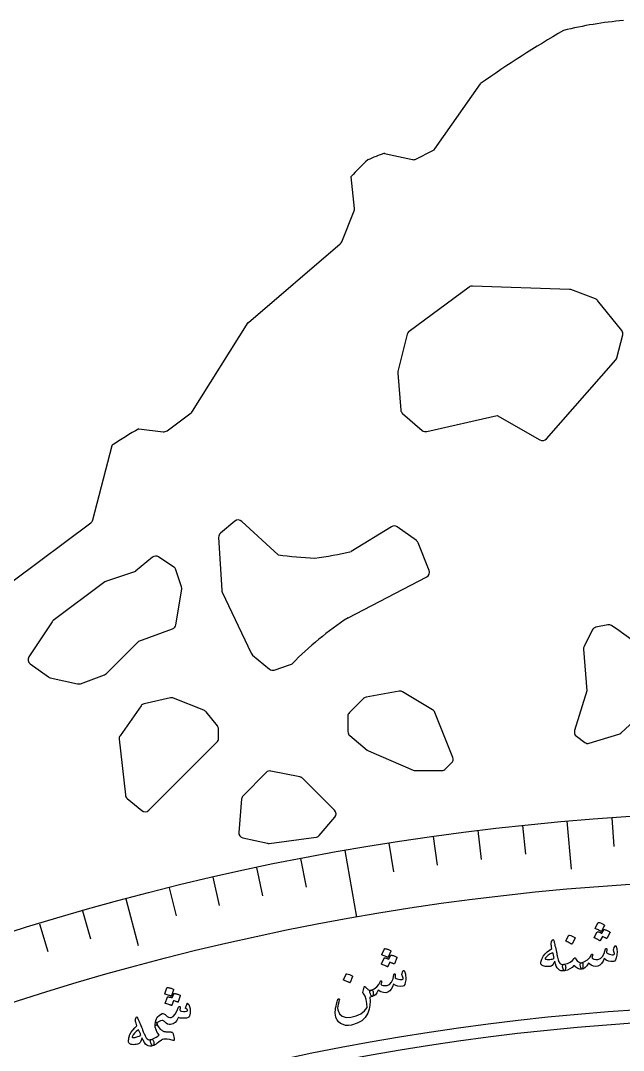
# Model space of a CAD drawing. Header units: millimetres. Extents: x -75 to 75, y -75 to 98.
# Drawn here: x -22.37 to -4.87, y 67.68 to 97.57 of the extents above; entities that cross this region are included whole.
import ezdxf

# ---------------------------------------------------------------- set-up
doc = ezdxf.new("R2010")
doc.units = ezdxf.units.MM
for name, color, linetype in [('CUT_INNER', 6, 'Continuous'), ('CUT_OUTER', 1, 'Continuous'), ('ENGRAVE', 7, 'Continuous'), ('ENGRAVE_FINE', 8, 'Continuous'), ('TEXT', 5, 'Continuous')]:
    doc.layers.add(name, color=color, linetype=linetype)

msp = doc.modelspace()

# ---------------------------------------------------------------- linework, layer by layer
at = {"layer": 'CUT_INNER'}
for points in [[(-9.3419, 89.8378), (-11.0866, 88.5522)], [(-6.4348, 89.7728), (-9.2479, 89.867)], [(-5.6786, 89.4977), (-6.3872, 89.7634)], [(-4.9155, 88.5783), (-5.6142, 89.451)], [(-11.1431, 88.4679), (-11.4135, 87.3886)], [(-5.0529, 87.7846), (-4.887, 88.4481)], [(-7.1004, 85.4328), (-5.0858, 87.7219)], [(-11.4174, 87.3397), (-11.3279, 86.2694)], [(-11.276, 86.1679), (-10.7058, 85.6796)], [(-10.575, 85.6472), (-8.5331, 86.1112), (-8.5298, 86.1118)], [(-8.5298, 86.1118), (-8.5267, 86.1103), (-7.2875, 85.4017)], [(-16.1433, 83.0422), (-16.5627, 82.6925)], [(-14.8867, 82.0667), (-14.8893, 82.0689), (-15.9458, 83.0376)], [(-11.6003, 82.8813), (-12.765, 82.1643), (-12.7681, 82.1627)], [(-10.877, 82.4775), (-11.4345, 82.8756)], [(-16.6163, 82.5685), (-16.5265, 81.0358)], [(-10.5062, 81.6144), (-10.8249, 82.4112)], [(-18.5368, 81.9948), (-19.0263, 81.5872), (-19.0291, 81.5851), (-19.0323, 81.5839), (-19.873, 81.3032)], [(-17.916, 81.7095), (-18.3576, 82.0043)], [(-17.6923, 81.1381), (-17.857, 81.6322)], [(-12.8605, 80.2383), (-10.5763, 81.4256)], [(-19.9154, 81.2809), (-21.4167, 80.1552)], [(-17.8588, 80.0334), (-17.6866, 81.066)], [(-16.5123, 80.9804), (-15.6719, 79.2066)], [(-21.4515, 80.1184), (-22.127, 79.1049)], [(-18.9321, 79.5621), (-18.9284, 79.5636), (-17.9556, 79.9171)], [(-5.7688, 79.8816), (-6.0068, 79.4067)], [(-5.3203, 80.0305), (-5.6643, 79.9614)], [(-19.873, 78.6215), (-18.9351, 79.5594), (-18.9321, 79.5621)], [(-6.0223, 79.328), (-5.929, 78.1205), (-5.9289, 78.117)], [(-15.6323, 79.1556), (-15.1437, 78.7487)], [(-22.0893, 78.8996), (-21.5581, 78.5202)], [(-15.0002, 78.7217), (-14.5284, 78.8792)], [(-21.5035, 78.4959), (-20.7097, 78.3194)], [(-20.6245, 78.3254), (-19.9264, 78.5871)], [(-11.3783, 78.1069), (-12.3364, 77.9326)], [(-10.4031, 77.5655), (-11.2743, 78.088)], [(-5.9289, 78.117), (-5.9298, 78.1136), (-6.2832, 76.966)], [(-4.9402, 76.8889), (-3.6652, 78.0725)], [(-18.0145, 77.9142), (-18.7794, 77.7441)], [(-17.043, 77.5542), (-17.9262, 77.9071)], [(-12.4156, 77.8911), (-12.8201, 77.4867)], [(-18.8697, 77.6838), (-19.478, 76.8149)], [(-16.6536, 77.0983), (-16.9815, 77.5086), (-16.9918, 77.5201), (-17.0032, 77.5306)], [(-9.8183, 76.1862), (-10.341, 77.4926)], [(-12.864, 77.3806), (-12.864, 76.9354)], [(-16.6208, 76.7346), (-16.6208, 77.0047)], [(-5.8561, 76.5976), (-4.9991, 76.8552)], [(-19.5042, 76.7123), (-19.3244, 75.0945)], [(-18.6427, 74.6499), (-16.6647, 76.6286)], [(-12.8101, 76.8203), (-12.3034, 76.3971)], [(-6.2299, 76.8019), (-5.9894, 76.6213)], [(-12.2663, 76.3743), (-10.9663, 75.8176)], [(-10.0271, 75.8493), (-9.8516, 76.0243)], [(-15.233, 75.7487), (-15.9077, 75.0734)], [(-14.257, 75.6217), (-15.0975, 75.7897)], [(-10.9072, 75.8055), (-10.133, 75.8055)], [(-13.251, 74.6512), (-14.1804, 75.5806)], [(-19.2713, 74.9958), (-18.8447, 74.6406)], [(-15.951, 74.9798), (-16.0317, 74.0092)], [(-13.6937, 73.9222), (-13.2432, 74.4475)], [(-15.9148, 73.8503), (-15.2023, 73.6918)], [(-15.1498, 73.6895), (-13.7878, 73.8712), (-13.7724, 73.874)]]:
    msp.add_lwpolyline(points, dxfattribs=at)
for centre, radius, start, end in [((-9.253, 89.7171), 0.15, 88.08243, 126.38595), ((-6.4399, 89.6229), 0.15, 69.45007, 88.08243), ((-5.7313, 89.3573), 0.15, 38.68157, 69.45007), ((-10.9976, 88.4315), 0.15, 126.38595, 165.93751), ((-5.0325, 88.4845), 0.15, 345.96376, 38.68157), ((-5.1984, 87.821), 0.15, 318.649, 345.96376), ((-11.2679, 87.3522), 0.15, 165.93751, 184.78209), ((-11.1784, 86.2819), 0.15, 184.78209, 229.41971), ((-10.6082, 85.7935), 0.15, 229.41971, 282.80339), ((-7.213, 85.5319), 0.15, 240.24139, 318.649), ((-16.0472, 82.927), 0.15, 47.48114, 129.82749), ((-11.5217, 82.7536), 0.15, 54.46835, 121.61516), ((-16.4666, 82.5773), 0.15, 129.82749, 183.35569), ((-10.9642, 82.3555), 0.15, 21.80141, 54.46835), ((-18.4409, 81.8795), 0.15, 56.2756, 129.78364), ((-13.2816, 93.7949), 11.8376, 262.20713, 267.35917), ((-15.3637, 93.4176), 11.5504, 277.64539, 282.98659), ((-17.9993, 81.5848), 0.15, 18.43495, 56.2756), ((-10.6455, 81.5587), 0.15, 297.46432, 21.80141), ((-19.8254, 81.1609), 0.15, 108.46468, 126.86544), ((-17.8346, 81.0907), 0.15, 350.53165, 18.43495), ((-16.3767, 81.0446), 0.15, 183.35569, 205.35021), ((-21.3267, 80.0352), 0.15, 126.86544, 146.31851), ((-7.3304, 71.8646), 10.035, 123.44149, 135.44043), ((-18.0068, 80.0581), 0.15, 289.96681, 350.53165), ((-5.6347, 79.8144), 0.15, 101.36141, 153.37545), ((-5.2908, 79.8835), 0.15, 58.48385, 101.36141), ((-11.7646, 70.1226), 11.8625, 49.74688, 56.47183), ((-5.8727, 79.3395), 0.15, 153.37545, 184.41707), ((-22.0021, 79.0217), 0.15, 146.31851, 234.46835), ((-15.5364, 79.2709), 0.15, 205.35021, 230.21636), ((-15.0477, 78.864), 0.15, 230.21636, 288.45727), ((-14.5759, 79.0215), 0.15, 288.45727, 309.46326), ((-21.4709, 78.6423), 0.15, 234.46835, 257.46594), ((-20.6772, 78.4658), 0.15, 257.46594, 290.54993), ((-19.9791, 78.7275), 0.15, 290.54993, 315), ((-11.3515, 77.9593), 0.15, 76.73182, 100.30841), ((-11.3515, 77.9593), 0.15, 59.04937, 76.73182), ((-18.7468, 77.5977), 0.15, 102.53406, 145.00199), ((-17.9819, 77.7678), 0.15, 68.22168, 102.53406), ((-12.3096, 77.7851), 0.15, 100.30841, 135), ((-17.0987, 77.4149), 0.15, 50.47151, 68.22168), ((-12.714, 77.3806), 0.15, 135, 180), ((-10.4802, 77.4369), 0.15, 21.80654, 59.04937), ((-16.7708, 77.0047), 0.15, 0, 38.63807), ((-12.714, 76.9354), 0.15, 180, 230.13593), ((-6.1399, 76.9219), 0.15, 162.8828, 233.09445), ((-5.0423, 76.9989), 0.15, 286.73199, 312.86912), ((-19.3552, 76.7288), 0.15, 145.00199, 186.34291), ((-16.7708, 76.7346), 0.15, 315.01014, 360), ((-5.8993, 76.7412), 0.15, 233.09445, 286.73199), ((-12.2072, 76.5122), 0.15, 230.13593, 246.81679), ((-9.9576, 76.1305), 0.15, 314.92569, 21.80654), ((-15.1269, 75.6427), 0.15, 78.69007, 135.02788), ((-10.9072, 75.9555), 0.15, 246.8168, 270), ((-10.133, 75.9555), 0.15, 270, 314.92569), ((-14.2865, 75.4746), 0.15, 45, 78.69007), ((-19.1753, 75.1111), 0.15, 186.34291, 230.21636), ((-15.8016, 74.9673), 0.15, 135.02788, 175.25174), ((-18.7488, 74.7559), 0.15, 230.21636, 315.01014), ((-13.3571, 74.5452), 0.15, 319.38296, 45), ((-15.8822, 73.9967), 0.15, 175.25174, 257.45544), ((-13.8076, 74.0199), 0.15, 283.56607, 319.38296), ((-15.1697, 73.8382), 0.15, 257.45544, 277.59659), ((0.0001, -0.0002), 68.6249, 92.275813, 359.648624)]:
    msp.add_arc(centre, radius, start, end, dxfattribs=at)
at = {"layer": 'CUT_OUTER'}
for points in [[(-10.3379, 93.8487), (-9.0134, 95.7412), (-9.0111, 95.7441)], [(-11.8042, 93.7213), (-11.8006, 93.7207), (-10.99, 93.5403)], [(-10.8904, 93.5525), (-10.3938, 93.8005)], [(-12.6749, 92.1208), (-12.7676, 93.0436), (-12.7678, 93.0472)], [(-13.0431, 91.1547), (-12.6849, 92.0501)], [(-17.3762, 86.2315), (-15.7558, 88.8058), (-15.7536, 88.8089), (-15.7509, 88.8114), (-13.0847, 91.0965)], [(-18.1136, 85.6668), (-17.4132, 86.1914)], [(-18.9322, 85.7263), (-18.9286, 85.726), (-18.222, 85.638)], [(-20.2675, 83.0802), (-19.7041, 85.2416), (-19.7031, 85.2449)], [(-22.578, 81.3067), (-20.3227, 82.9981)]]:
    msp.add_lwpolyline(points, dxfattribs=at)
for centre, radius, start, end in [((-3.9897, 86.9406), 10.6697, 94.71058, 104.17726), ((7.932, 71.9218), 29.2331, 119.81547, 125.42151), ((-10.1576, 88.9022), 5.0926, 108.8645, 114.70897), ((-10.4608, 93.9347), 0.15, 296.53532, 325.01247), ((-7.6662, 88.4268), 6.8829, 132.16405, 137.83376), ((-10.9574, 93.6867), 0.15, 257.45544, 296.53532), ((-12.8242, 92.1058), 0.15, 338.19859, 5.7371), ((-13.1823, 91.2104), 0.15, 310.59867, 338.19859), ((-17.5032, 86.3114), 0.15, 306.83421, 327.81084), ((-14.2582, 77.384), 9.5625, 119.26081, 124.7086), ((-18.2035, 85.7868), 0.15, 262.89558, 306.83421), ((-20.4127, 83.1181), 0.15, 306.86692, 345.39018)]:
    msp.add_arc(centre, radius, start, end, dxfattribs=at)
at = {"layer": 'ENGRAVE'}
for points in [[(-6.5033, 74.3336), (-6.3811, 72.9364)], [(-12.9572, 73.4839), (-12.6162, 71.5502)], [(-19.3124, 72.075), (-18.9494, 70.7203)]]:
    msp.add_lwpolyline(points, dxfattribs=at)
for radius in [74.6175, 72.654, 69.0075]:
    msp.add_circle((0, 0), radius, dxfattribs=at)
at = {"layer": 'ENGRAVE_FINE'}
for points in [[(-7.7997, 74.2087), (-7.7117, 73.3718)], [(-5.2051, 74.4357), (-5.1464, 73.5963)], [(-10.3847, 73.8913), (-10.2676, 73.058)], [(-9.0936, 74.0613), (-8.991, 73.2261)], [(-11.6727, 73.6988), (-11.5411, 72.8677)], [(-14.2377, 73.2466), (-14.0771, 72.4205)], [(-15.5139, 72.9869), (-15.3389, 72.1638)], [(-16.7853, 72.7051), (-16.596, 71.8851)], [(-18.0516, 72.401), (-17.848, 71.5845)], [(-20.5674, 71.7269), (-20.3354, 70.918)], [(-21.816, 71.3571), (-21.57, 70.5523)]]:
    msp.add_lwpolyline(points, dxfattribs=at)
at = {"layer": 'TEXT'}
for points in [[(-5.4315, 71.1842), (-5.429, 71.187), (-5.4254, 71.1888), (-5.4207, 71.1897), (-5.4149, 71.1896), (-5.3935, 71.1835), (-5.3727, 71.1765), (-5.3526, 71.1687), (-5.333, 71.1601), (-5.3139, 71.1505), (-5.2951, 71.1398), (-5.2767, 71.128), (-5.2586, 71.1151), (-5.2549, 71.1111), (-5.2531, 71.1066), (-5.2532, 71.1017), (-5.2551, 71.0965), (-5.3443, 70.9299), (-5.3469, 70.9276), (-5.351, 70.9273), (-5.3566, 70.929), (-5.3636, 70.9327), (-5.3682, 70.9352), (-5.3755, 70.9392), (-5.3853, 70.9445), (-5.3978, 70.9511), (-5.4129, 70.9591), (-5.4306, 70.9681), (-5.4509, 70.9782), (-5.4738, 70.9895), (-5.5384, 70.8667), (-5.5418, 70.8635), (-5.5466, 70.8629), (-5.5525, 70.8648), (-5.5597, 70.8692), (-5.566, 70.8729), (-5.5758, 70.8785), (-5.5892, 70.8858), (-5.6062, 70.895), (-5.6271, 70.906), (-5.652, 70.9187), (-5.6811, 70.9332), (-5.7143, 70.9495), (-5.7179, 70.9524), (-5.7196, 70.9554), (-5.7194, 70.9585), (-5.7175, 70.9619), (-5.6262, 71.1207), (-5.6238, 71.1235), (-5.6202, 71.1253), (-5.6155, 71.1262), (-5.6096, 71.1262), (-5.5945, 71.1219), (-5.5795, 71.1172), (-5.5645, 71.1122), (-5.5497, 71.1067), (-5.5351, 71.1006), (-5.5209, 71.0939), (-5.507, 71.0865), (-5.4934, 71.0784)], [(-5.5942, 71.3904), (-5.5918, 71.3932), (-5.5882, 71.3951), (-5.5835, 71.396), (-5.5776, 71.3959), (-5.5562, 71.3898), (-5.5353, 71.3829), (-5.5151, 71.3751), (-5.4954, 71.3665), (-5.4763, 71.3569), (-5.4574, 71.3463), (-5.4389, 71.3346), (-5.4207, 71.3217), (-5.4161, 71.317), (-5.4136, 71.3123), (-5.4132, 71.3077), (-5.415, 71.3032), (-5.5043, 71.1365), (-5.5077, 71.1333), (-5.5125, 71.1327), (-5.5185, 71.1346), (-5.5257, 71.1391), (-5.532, 71.1428), (-5.5418, 71.1483), (-5.5553, 71.1557), (-5.5723, 71.1649), (-5.5932, 71.1759), (-5.6183, 71.1886), (-5.6475, 71.2031), (-5.6808, 71.2194), (-5.6853, 71.2222), (-5.6876, 71.2252), (-5.6879, 71.2283), (-5.686, 71.2316)], [(-6.9218, 70.884), (-6.9107, 70.8983), (-6.9011, 70.9008), (-6.893, 70.8916), (-6.8865, 70.8706), (-6.8838, 70.8578), (-6.8798, 70.8402), (-6.8746, 70.8176), (-6.8681, 70.7902), (-6.8604, 70.7576), (-6.8517, 70.7196), (-6.8419, 70.6762), (-6.8311, 70.6273), (-6.8204, 70.5793), (-6.8109, 70.5363), (-6.8026, 70.4983), (-6.7954, 70.4653), (-6.7893, 70.4375), (-6.7845, 70.415), (-6.7808, 70.3978), (-6.7782, 70.3859), (-6.7602, 70.3108), (-6.7392, 70.2532), (-6.7151, 70.2129), (-6.6879, 70.1901), (-6.6696, 70.182), (-6.6479, 70.1776), (-6.6228, 70.1769), (-6.5945, 70.18), (-6.5775, 70.1788), (-6.5638, 70.1718), (-6.5536, 70.1589), (-6.5467, 70.1402), (-6.5427, 70.1173), (-6.5413, 70.0938), (-6.5425, 70.0699), (-6.5462, 70.0455), (-6.552, 70.0244), (-6.559, 70.0085), (-6.5673, 69.9977), (-6.5769, 69.992), (-6.6313, 69.9874), (-6.6791, 69.9929), (-6.7203, 70.0084), (-6.7548, 70.0341), (-6.7857, 70.0736), (-6.8132, 70.127), (-6.8373, 70.194), (-6.8581, 70.2749), (-6.8826, 70.222), (-6.9087, 70.1798), (-6.9363, 70.1482), (-6.9655, 70.1273), (-6.99, 70.1184), (-7.0192, 70.113), (-7.0533, 70.111), (-7.0922, 70.1125), (-7.1336, 70.1175), (-7.1686, 70.1247), (-7.1973, 70.1342), (-7.2197, 70.1458), (-7.2384, 70.1612), (-7.2514, 70.1779), (-7.2588, 70.196), (-7.2605, 70.2154), (-7.2582, 70.2402), (-7.2528, 70.2679), (-7.2442, 70.2986), (-7.2325, 70.3322), (-7.2191, 70.3661), (-7.2072, 70.3933), (-7.1966, 70.4138), (-7.1874, 70.4275), (-7.1347, 70.485), (-7.0763, 70.5399), (-7.0122, 70.5922), (-6.9425, 70.6417), (-6.9492, 70.6815), (-6.9546, 70.7159), (-6.9586, 70.7449), (-6.9613, 70.7685), (-6.9621, 70.7884), (-6.9603, 70.8065), (-6.9559, 70.8227), (-6.949, 70.8371)], [(-6.4483, 71.0214), (-6.4459, 71.0242), (-6.4423, 71.0261), (-6.4376, 71.0271), (-6.4318, 71.0271), (-6.3894, 71.0143), (-6.349, 70.9977), (-6.3106, 70.9771), (-6.2744, 70.9527), (-6.2707, 70.9488), (-6.2689, 70.9448), (-6.2689, 70.9405), (-6.2708, 70.9362), (-6.3555, 70.7686), (-6.3588, 70.7645), (-6.3634, 70.7631), (-6.3694, 70.7646), (-6.3767, 70.7688), (-6.3829, 70.7724), (-6.3928, 70.7778), (-6.4063, 70.7851), (-6.4234, 70.794), (-6.4444, 70.8048), (-6.4695, 70.8172), (-6.4987, 70.8314), (-6.5321, 70.8473), (-6.5366, 70.85), (-6.539, 70.853), (-6.5393, 70.8561), (-6.5375, 70.8594)], [(-11.8034, 70.6298), (-11.8012, 70.6328), (-11.7978, 70.6349), (-11.7932, 70.6363), (-11.7873, 70.6367), (-11.7654, 70.6325), (-11.7441, 70.6274), (-11.7232, 70.6215), (-11.7029, 70.6146), (-11.683, 70.6067), (-11.6633, 70.5978), (-11.6438, 70.5877), (-11.6245, 70.5765), (-11.6195, 70.5722), (-11.6166, 70.5677), (-11.6159, 70.5632), (-11.6173, 70.5586), (-11.6916, 70.3847), (-11.6948, 70.3812), (-11.6995, 70.3802), (-11.7056, 70.3816), (-11.7132, 70.3854), (-11.7198, 70.3885), (-11.7301, 70.3932), (-11.7441, 70.3994), (-11.7619, 70.407), (-11.7837, 70.4161), (-11.8098, 70.4267), (-11.8401, 70.4386), (-11.8747, 70.4519), (-11.8794, 70.4543), (-11.882, 70.457), (-11.8826, 70.4601), (-11.881, 70.4636)], [(-5.1044, 70.7142), (-5.1001, 70.7176), (-5.0946, 70.717), (-5.0881, 70.7122), (-5.0805, 70.7033), (-5.0718, 70.6879), (-5.0646, 70.6655), (-5.0587, 70.6362), (-5.0541, 70.6), (-5.0505, 70.5587), (-5.0498, 70.5183), (-5.0521, 70.4787), (-5.0573, 70.44), (-5.0752, 70.364), (-5.0972, 70.3088), (-5.1233, 70.2743), (-5.1534, 70.2605), (-5.2271, 70.2594), (-5.2964, 70.2736), (-5.3615, 70.3029), (-5.4222, 70.3476), (-5.4554, 70.2673), (-5.497, 70.2035), (-5.5473, 70.156), (-5.606, 70.1249), (-5.6694, 70.114), (-5.7354, 70.1249), (-5.8039, 70.1577), (-5.8752, 70.2123), (-5.9231, 70.1392), (-5.9714, 70.0858), (-6.0204, 70.052), (-6.0699, 70.0378), (-6.0806, 70.0427), (-6.0917, 70.0591), (-6.1033, 70.087), (-6.1154, 70.1265), (-6.1219, 70.1659), (-6.1193, 70.1956), (-6.1074, 70.2156), (-6.0862, 70.2259), (-5.992, 70.256), (-5.9114, 70.3056), (-5.8444, 70.3747), (-5.791, 70.4634), (-5.7881, 70.4683), (-5.7848, 70.4718), (-5.7812, 70.4741), (-5.7772, 70.4751), (-5.7722, 70.475), (-5.7676, 70.4738), (-5.7635, 70.4715), (-5.7598, 70.4681), (-5.7569, 70.457), (-5.7599, 70.4376), (-5.7688, 70.4097), (-5.7836, 70.3735), (-5.7583, 70.3486), (-5.7208, 70.3318), (-5.6711, 70.3231), (-5.6092, 70.3224), (-5.5339, 70.3446), (-5.4711, 70.4022), (-5.4206, 70.4954), (-5.3824, 70.6241), (-5.3805, 70.6307), (-5.378, 70.6355), (-5.3748, 70.6385), (-5.3709, 70.6397), (-5.365, 70.6397), (-5.3598, 70.6385), (-5.3553, 70.6362), (-5.3515, 70.6328), (-5.3484, 70.6278), (-5.3465, 70.6227), (-5.3455, 70.6175), (-5.3457, 70.6122), (-5.36, 70.5228), (-5.3339, 70.5029), (-5.303, 70.4861), (-5.2674, 70.4722), (-5.227, 70.4612), (-5.1881, 70.455), (-5.1588, 70.4552), (-5.1392, 70.4618), (-5.1292, 70.4747), (-5.127, 70.4936), (-5.1309, 70.5198), (-5.1409, 70.5535), (-5.1569, 70.5947), (-5.1555, 70.6068), (-5.1463, 70.6307), (-5.1293, 70.6665), (-5.1044, 70.7142)], [(-11.6233, 70.4385), (-11.6211, 70.4416), (-11.6177, 70.4437), (-11.6131, 70.445), (-11.6072, 70.4454), (-11.5854, 70.4412), (-11.5641, 70.4361), (-11.5433, 70.43), (-11.5231, 70.4231), (-11.5032, 70.4152), (-11.4836, 70.4062), (-11.4642, 70.3961), (-11.445, 70.3848), (-11.441, 70.3811), (-11.4389, 70.3768), (-11.4385, 70.372), (-11.4399, 70.3666), (-11.5143, 70.1929), (-11.5167, 70.1904), (-11.5207, 70.1897), (-11.5264, 70.1909), (-11.5337, 70.1939), (-11.5385, 70.1961), (-11.5461, 70.1993), (-11.5564, 70.2038), (-11.5694, 70.2093), (-11.5851, 70.2159), (-11.6035, 70.2233), (-11.6247, 70.2317), (-11.6485, 70.2409), (-11.7021, 70.1129), (-11.7052, 70.1094), (-11.7099, 70.1084), (-11.716, 70.1098), (-11.7236, 70.1136), (-11.7301, 70.1167), (-11.7404, 70.1214), (-11.7544, 70.1275), (-11.7721, 70.1352), (-11.7938, 70.1443), (-11.8198, 70.1548), (-11.8501, 70.1667), (-11.8846, 70.1801), (-11.8884, 70.1826), (-11.8903, 70.1855), (-11.8905, 70.1886), (-11.8888, 70.1921), (-11.8117, 70.3583), (-11.8095, 70.3613), (-11.8061, 70.3635), (-11.8015, 70.3648), (-11.7957, 70.3652), (-11.7802, 70.3623), (-11.7649, 70.3589), (-11.7496, 70.3552), (-11.7343, 70.351), (-11.7192, 70.3463), (-11.7045, 70.3408), (-11.69, 70.3347), (-11.6757, 70.3278)], [(-6.9154, 70.5158), (-6.9886, 70.4824), (-7.0498, 70.444), (-7.0987, 70.4008), (-7.1355, 70.3526), (-7.1376, 70.3464), (-7.1369, 70.3409), (-7.1334, 70.3362), (-7.1271, 70.3324), (-7.1044, 70.3253), (-7.0801, 70.3206), (-7.0542, 70.3182), (-7.0266, 70.3183), (-6.9975, 70.3207), (-6.9668, 70.3255), (-6.9344, 70.3328), (-6.9005, 70.3424), (-6.8953, 70.3446), (-6.89, 70.3481), (-6.8845, 70.353), (-6.8789, 70.3592), (-6.8818, 70.3762), (-6.8852, 70.3939), (-6.8891, 70.4124), (-6.8934, 70.4316), (-6.8982, 70.4515), (-6.9034, 70.4722), (-6.9092, 70.4937), (-6.9154, 70.5158)], [(-6.0862, 70.2259), (-6.0692, 70.222), (-6.0566, 70.2174), (-6.0484, 70.2122), (-6.0447, 70.2063), (-6.0423, 70.1971), (-6.0408, 70.1856), (-6.0401, 70.172), (-6.0403, 70.1562), (-6.0439, 70.1052), (-6.0501, 70.0685), (-6.0587, 70.046), (-6.0699, 70.0378), (-6.1267, 70.0409), (-6.185, 70.0599), (-6.2446, 70.0947), (-6.3058, 70.1454), (-6.3548, 70.0896), (-6.4163, 70.0454), (-6.4903, 70.0129), (-6.5769, 69.992), (-6.5865, 69.9931), (-6.5947, 69.9982), (-6.6015, 70.0075), (-6.6068, 70.0208), (-6.6317, 70.1069), (-6.6345, 70.1166), (-6.6347, 70.1272), (-6.6324, 70.1389), (-6.6275, 70.1516), (-6.6215, 70.1616), (-6.614, 70.1697), (-6.605, 70.1758), (-6.5945, 70.18), (-6.4908, 70.2055), (-6.4069, 70.2416), (-6.3428, 70.2885), (-6.2986, 70.3462), (-6.2935, 70.354), (-6.2872, 70.3598), (-6.2796, 70.3636), (-6.2709, 70.3655), (-6.2625, 70.365), (-6.2564, 70.362), (-6.2523, 70.3565), (-6.2504, 70.3483), (-6.2494, 70.3405), (-6.2481, 70.3338), (-6.2462, 70.3282), (-6.244, 70.3236), (-6.2052, 70.2846), (-6.166, 70.2553), (-6.1263, 70.2357), (-6.0862, 70.2259)], [(-11.2565, 69.9989), (-11.2524, 70.0027), (-11.2469, 70.0025), (-11.24, 69.9983), (-11.2316, 69.9901), (-11.2217, 69.9755), (-11.2125, 69.9539), (-11.2041, 69.9252), (-11.1963, 69.8895), (-11.1891, 69.8487), (-11.185, 69.8085), (-11.1838, 69.7689), (-11.1856, 69.7298), (-11.1968, 69.6526), (-11.2139, 69.5957), (-11.2368, 69.559), (-11.2657, 69.5427), (-11.339, 69.5352), (-11.4093, 69.5432), (-11.4766, 69.5668), (-11.5411, 69.606), (-11.5671, 69.5231), (-11.603, 69.4558), (-11.6489, 69.4042), (-11.7047, 69.368), (-11.7669, 69.3517), (-11.8336, 69.3568), (-11.9047, 69.3835), (-11.9805, 69.4316), (-12.0218, 69.3546), (-12.0653, 69.2972), (-12.1111, 69.2592), (-12.1592, 69.2408), (-12.1703, 69.2447), (-12.1828, 69.2601), (-12.1968, 69.2869), (-12.2122, 69.3252), (-12.2222, 69.3639), (-12.2222, 69.3937), (-12.2121, 69.4147), (-12.1919, 69.4268), (-12.1006, 69.465), (-12.0247, 69.5214), (-11.964, 69.5961), (-11.9185, 69.6892), (-11.916, 69.6942), (-11.9131, 69.6981), (-11.9097, 69.7006), (-11.9058, 69.702), (-11.9008, 69.7023), (-11.8961, 69.7015), (-11.8918, 69.6996), (-11.8878, 69.6965), (-11.884, 69.6857), (-11.8853, 69.6661), (-11.8917, 69.6376), (-11.9033, 69.6003), (-11.8759, 69.5777), (-11.8371, 69.5642), (-11.7869, 69.5598), (-11.7252, 69.5645), (-11.6521, 69.5932), (-11.5945, 69.6561), (-11.5523, 69.7533), (-11.5255, 69.8849), (-11.5242, 69.8916), (-11.5221, 69.8966), (-11.5192, 69.8999), (-11.5155, 69.9015), (-11.5095, 69.9019), (-11.5042, 69.9012), (-11.4995, 69.8993), (-11.4954, 69.8962), (-11.492, 69.8915), (-11.4896, 69.8866), (-11.4882, 69.8815), (-11.4879, 69.8762), (-11.4943, 69.7859), (-11.4666, 69.7684), (-11.4344, 69.7543), (-11.3977, 69.7436), (-11.3565, 69.7362), (-11.3172, 69.7334), (-11.288, 69.7362), (-11.269, 69.7444), (-11.2602, 69.7582), (-11.2597, 69.7771), (-11.2659, 69.8029), (-11.2787, 69.8357), (-11.2983, 69.8753), (-11.298, 69.8874), (-11.2909, 69.912), (-11.2771, 69.9492), (-11.2565, 69.9989)], [(-12.9145, 69.8955), (-12.9124, 69.8985), (-12.909, 69.9007), (-12.9044, 69.9021), (-12.8986, 69.9027), (-12.8553, 69.8938), (-12.8137, 69.881), (-12.7738, 69.864), (-12.7355, 69.843), (-12.7315, 69.8395), (-12.7294, 69.8356), (-12.729, 69.8314), (-12.7305, 69.8269), (-12.799, 69.6523), (-12.8019, 69.6479), (-12.8064, 69.6461), (-12.8125, 69.647), (-12.8201, 69.6505), (-12.8266, 69.6536), (-12.8369, 69.6581), (-12.851, 69.664), (-12.8688, 69.6714), (-12.8906, 69.6802), (-12.9167, 69.6903), (-12.947, 69.7017), (-12.9816, 69.7145), (-12.9863, 69.7168), (-12.989, 69.7195), (-12.9895, 69.7226), (-12.988, 69.7261)], [(-18.1173, 69.4963), (-18.1154, 69.4995), (-18.1122, 69.5019), (-18.1077, 69.5037), (-18.1019, 69.5046), (-18.0797, 69.5024), (-18.0579, 69.4993), (-18.0365, 69.4952), (-18.0156, 69.4902), (-17.995, 69.4842), (-17.9745, 69.477), (-17.9542, 69.4687), (-17.9339, 69.4593), (-17.9285, 69.4554), (-17.9253, 69.4513), (-17.9241, 69.4468), (-17.9251, 69.4421), (-17.9839, 69.2622), (-17.9868, 69.2585), (-17.9913, 69.257), (-17.9976, 69.2579), (-18.0055, 69.2609), (-18.0124, 69.2635), (-18.0231, 69.2672), (-18.0376, 69.2721), (-18.0561, 69.2781), (-18.0787, 69.2852), (-18.1056, 69.2934), (-18.137, 69.3025), (-18.1728, 69.3127), (-18.1777, 69.3146), (-18.1805, 69.3171), (-18.1813, 69.3202), (-18.1801, 69.3238)], [(-12.3945, 69.5145), (-12.3898, 69.527), (-12.383, 69.5336), (-12.3741, 69.5341), (-12.363, 69.5286), (-12.3564, 69.5236), (-12.3487, 69.5173), (-12.34, 69.5095), (-12.3303, 69.5003), (-12.3196, 69.4898), (-12.3083, 69.4781), (-12.2962, 69.4652), (-12.2833, 69.4511), (-12.2657, 69.4365), (-12.2446, 69.4276), (-12.22, 69.4243), (-12.1919, 69.4268), (-12.1721, 69.4274), (-12.156, 69.4219), (-12.1436, 69.4101), (-12.1349, 69.392), (-12.1299, 69.3718), (-12.1279, 69.3491), (-12.1289, 69.324), (-12.133, 69.2965), (-12.1383, 69.2732), (-12.1445, 69.2562), (-12.1514, 69.2454), (-12.1592, 69.2408), (-12.2229, 69.2296), (-12.2157, 69.1087), (-12.2244, 68.9897), (-12.2488, 68.8727), (-12.289, 68.7577), (-12.3601, 68.6379), (-12.4624, 68.541), (-12.5959, 68.467), (-12.7608, 68.4157), (-12.8484, 68.4035), (-12.9299, 68.4074), (-13.0053, 68.4273), (-13.0747, 68.4632), (-13.1332, 68.5116), (-13.1782, 68.5688), (-13.2096, 68.6347), (-13.2274, 68.7094), (-13.231, 68.7511), (-13.2308, 68.7971), (-13.2268, 68.8475), (-13.2189, 68.9022), (-13.2075, 68.9612), (-13.1927, 69.0244), (-13.1746, 69.0919), (-13.1531, 69.1635), (-13.1508, 69.1696), (-13.1477, 69.1742), (-13.1438, 69.1773), (-13.1391, 69.179), (-13.1323, 69.1798), (-13.1264, 69.1793), (-13.1212, 69.1776), (-13.117, 69.1747), (-13.113, 69.1697), (-13.1111, 69.1635), (-13.1115, 69.1561), (-13.1139, 69.1475), (-13.1404, 69.0489), (-13.1563, 68.9681), (-13.1617, 68.905), (-13.1567, 68.8596), (-13.108, 68.7444), (-13.0287, 68.67), (-12.9186, 68.6362), (-12.7779, 68.6429), (-12.6211, 68.6833), (-12.4892, 68.7435), (-12.3821, 68.8237), (-12.2998, 68.9241), (-12.3105, 69.0456), (-12.3329, 69.1542), (-12.367, 69.2497), (-12.413, 69.3322), (-12.4206, 69.3443), (-12.4259, 69.3538), (-12.4288, 69.3609), (-12.4295, 69.3654)], [(-17.9204, 69.322), (-17.9185, 69.3252), (-17.9153, 69.3277), (-17.9108, 69.3294), (-17.905, 69.3303), (-17.8828, 69.3281), (-17.8611, 69.3249), (-17.8398, 69.3207), (-17.819, 69.3157), (-17.7984, 69.3096), (-17.778, 69.3024), (-17.7577, 69.294), (-17.7376, 69.2846), (-17.7333, 69.2812), (-17.7307, 69.2771), (-17.7299, 69.2723), (-17.7308, 69.2668), (-17.7897, 69.0871), (-17.7919, 69.0844), (-17.7959, 69.0834), (-17.8016, 69.084), (-17.8092, 69.0864), (-17.8142, 69.0881), (-17.8221, 69.0907), (-17.8327, 69.0942), (-17.8462, 69.0985), (-17.8625, 69.1037), (-17.8816, 69.1094), (-17.9034, 69.1158), (-17.928, 69.1229), (-17.9702, 68.9905), (-17.9731, 68.9868), (-17.9776, 68.9854), (-17.9838, 68.9862), (-17.9917, 68.9893), (-17.9985, 68.9918), (-18.0092, 68.9955), (-18.0238, 69.0004), (-18.0421, 69.0064), (-18.0647, 69.0136), (-18.0915, 69.0217), (-18.1228, 69.0308), (-18.1585, 69.041), (-18.1625, 69.0432), (-18.1647, 69.0459), (-18.1651, 69.049), (-18.1637, 69.0526), (-18.1015, 69.2251), (-18.0996, 69.2283), (-18.0964, 69.2307), (-18.0919, 69.2325), (-18.0861, 69.2334), (-18.0704, 69.2319), (-18.0548, 69.23), (-18.0391, 69.2276), (-18.0235, 69.2248), (-18.0081, 69.2215), (-17.9928, 69.2174), (-17.9778, 69.2125), (-17.963, 69.207)], [(-18.4117, 68.4332), (-18.4197, 68.4188), (-18.4263, 68.4086), (-18.4316, 68.4025), (-18.4356, 68.4007), (-18.4481, 68.4041), (-18.4565, 68.4113), (-18.4607, 68.4224), (-18.4608, 68.4373), (-18.4385, 68.5514), (-18.3973, 68.6412), (-18.3371, 68.7067), (-18.2581, 68.7478), (-18.2317, 68.7501), (-18.2029, 68.7413), (-18.1717, 68.7215), (-18.1382, 68.6906), (-18.1064, 68.6617), (-18.0724, 68.6434), (-18.0363, 68.6357), (-17.9982, 68.6385), (-17.9343, 68.6678), (-17.8766, 68.7272), (-17.8249, 68.8166), (-17.7792, 68.936), (-17.7728, 68.9489), (-17.7653, 68.9564), (-17.7567, 68.9585), (-17.747, 68.9551), (-17.7375, 68.9466), (-17.7319, 68.9347), (-17.7304, 68.9192), (-17.7329, 68.9003), (-17.7367, 68.8818), (-17.7393, 68.8678), (-17.7404, 68.8582), (-17.7403, 68.8529), (-17.7344, 68.8384), (-17.7251, 68.8276), (-17.7123, 68.8203), (-17.6961, 68.8166), (-17.6393, 68.8116), (-17.5907, 68.8128), (-17.5502, 68.8203), (-17.5178, 68.8341), (-17.5148, 68.8419), (-17.5225, 68.8546), (-17.5409, 68.872), (-17.5702, 68.8944), (-17.5734, 68.8968), (-17.5753, 68.8995), (-17.576, 68.9026), (-17.5753, 68.906), (-17.5322, 69.0447), (-17.5296, 69.0477), (-17.5267, 69.0488), (-17.5232, 69.0482), (-17.5194, 69.0458), (-17.4836, 69.0083), (-17.4588, 68.9551), (-17.445, 68.8861), (-17.4421, 68.8014), (-17.4429, 68.7783), (-17.4444, 68.7567), (-17.4465, 68.7368), (-17.4493, 68.7184), (-17.4528, 68.7018), (-17.4571, 68.687), (-17.462, 68.674), (-17.4677, 68.6629), (-17.4814, 68.6448), (-17.5002, 68.6308), (-17.5241, 68.6209), (-17.5532, 68.6151), (-17.6206, 68.6108), (-17.6811, 68.6126), (-17.7348, 68.6204), (-17.7817, 68.6342), (-17.7846, 68.6358), (-17.7875, 68.6354), (-17.7904, 68.6332), (-17.7934, 68.629), (-17.8317, 68.5518), (-17.8808, 68.4931), (-17.9406, 68.4529), (-18.0111, 68.4312), (-18.0533, 68.4315), (-18.0964, 68.4456), (-18.1404, 68.4736), (-18.1855, 68.5153), (-18.2022, 68.5295), (-18.2196, 68.5394), (-18.2379, 68.545), (-18.2569, 68.5463), (-18.303, 68.5384), (-18.3429, 68.5217), (-18.3766, 68.4959), (-18.404, 68.4613), (-18.4084, 68.4528), (-18.4112, 68.4453), (-18.4123, 68.4387), (-18.4117, 68.4332)], [(-19.0094, 68.6375), (-19.0009, 68.6534), (-18.9919, 68.6575), (-18.9824, 68.6498), (-18.9724, 68.6303), (-18.9675, 68.6182), (-18.9606, 68.6015), (-18.9515, 68.5802), (-18.9404, 68.5543), (-18.9272, 68.5235), (-18.9121, 68.4875), (-18.895, 68.4464), (-18.876, 68.4001), (-18.8572, 68.3547), (-18.8404, 68.3139), (-18.8257, 68.2779), (-18.8129, 68.2467), (-18.8022, 68.2204), (-18.7935, 68.199), (-18.7869, 68.1827), (-18.7824, 68.1714), (-18.7517, 68.1005), (-18.721, 68.0474), (-18.6904, 68.0119), (-18.6597, 67.9941), (-18.6402, 67.9892), (-18.6181, 67.9886), (-18.5934, 67.9923), (-18.566, 68.0002), (-18.549, 68.0019), (-18.5343, 67.9974), (-18.522, 67.9865), (-18.512, 67.9692), (-18.5042, 67.9473), (-18.4987, 67.9245), (-18.4958, 67.9007), (-18.4953, 67.876), (-18.4973, 67.8542), (-18.5015, 67.8373), (-18.5078, 67.8252), (-18.5162, 67.818), (-18.5691, 67.8041), (-18.6171, 67.8013), (-18.6603, 67.8095), (-18.6988, 67.8289), (-18.736, 67.8625), (-18.7722, 67.9103), (-18.8075, 67.9722), (-18.8419, 68.0483), (-18.857, 67.992), (-18.8754, 67.9459), (-18.8972, 67.9101), (-18.9224, 67.8844), (-18.9449, 67.8715), (-18.9728, 67.8611), (-19.0061, 67.8533), (-19.0447, 67.8481), (-19.0863, 67.8459), (-19.122, 67.847), (-19.1519, 67.8514), (-19.176, 67.859), (-19.197, 67.8709), (-19.2127, 67.8851), (-19.2231, 67.9017), (-19.2282, 67.9205), (-19.2301, 67.9453), (-19.2296, 67.9736), (-19.2264, 68.0052), (-19.2207, 68.0404), (-19.2133, 68.0761), (-19.2062, 68.1049), (-19.1993, 68.1269), (-19.1926, 68.142), (-19.1505, 68.2078), (-19.1024, 68.2719), (-19.0483, 68.3344), (-18.9882, 68.3952), (-19.0016, 68.4332), (-19.0128, 68.4662), (-19.0218, 68.494), (-19.0285, 68.5168), (-19.0327, 68.5363), (-19.0341, 68.5544), (-19.0326, 68.5712), (-19.0282, 68.5865)], [(-18.3999, 68.4298), (-18.3896, 68.401), (-18.3712, 68.3696), (-18.3449, 68.3359), (-18.3106, 68.2996), (-18.2961, 68.2867), (-18.2814, 68.2748), (-18.2667, 68.2641), (-18.2518, 68.2545), (-18.2369, 68.246), (-18.2218, 68.2387), (-18.2067, 68.2324), (-18.1914, 68.2272), (-18.1846, 68.2257), (-18.1761, 68.2245), (-18.1657, 68.2237), (-18.1535, 68.2232), (-18.1395, 68.223), (-18.1236, 68.2228), (-18.1058, 68.2227), (-18.0862, 68.2227), (-18.0704, 68.2224), (-18.0556, 68.2218), (-18.0418, 68.2208), (-18.029, 68.2194), (-18.0169, 68.2176), (-18.0052, 68.2156), (-17.9941, 68.2133), (-17.9834, 68.2108), (-17.9658, 68.2052), (-17.9518, 68.1958), (-17.9414, 68.1824), (-17.9346, 68.1651), (-17.9233, 68.1146), (-17.9153, 68.0693), (-17.9105, 68.0291), (-17.909, 67.994), (-17.9098, 67.9796), (-17.9147, 67.9707), (-17.9238, 67.9673), (-17.937, 67.9692), (-18.0347, 67.9918), (-18.1129, 68.0056), (-18.1715, 68.0107), (-18.2106, 68.0072), (-18.242, 67.9955), (-18.2779, 67.9761), (-18.3182, 67.9489), (-18.3629, 67.9141), (-18.3853, 67.8957), (-18.4066, 67.8791), (-18.427, 67.8643), (-18.4464, 67.8512), (-18.4649, 67.84), (-18.4827, 67.8307), (-18.4998, 67.8234), (-18.5162, 67.818), (-18.5285, 67.8177), (-18.5409, 67.8233), (-18.5537, 67.8347), (-18.5667, 67.8521), (-18.5787, 67.8737), (-18.5878, 67.8958), (-18.5941, 67.9184), (-18.5976, 67.9415), (-18.5972, 67.9627), (-18.5918, 67.9795), (-18.5814, 67.992), (-18.566, 68.0002), (-18.4921, 68.0306), (-18.4303, 68.0632), (-18.3803, 68.0978), (-18.3423, 68.1347), (-18.3958, 68.2015), (-18.4331, 68.2742), (-18.4541, 68.353), (-18.4587, 68.4379), (-18.4466, 68.491), (-18.4328, 68.5073), (-18.4172, 68.4869), (-18.3999, 68.4298)], [(-18.9398, 68.2758), (-19.0062, 68.2303), (-19.0598, 68.182), (-19.1006, 68.1309), (-19.1286, 68.0772), (-19.1296, 68.0707), (-19.128, 68.0654), (-19.1237, 68.0614), (-19.1169, 68.0587), (-19.0932, 68.0556), (-19.0685, 68.0551), (-19.0425, 68.0573), (-19.0154, 68.0621), (-18.9872, 68.0695), (-18.9577, 68.0795), (-18.9271, 68.0922), (-18.8953, 68.1075), (-18.8906, 68.1106), (-18.8859, 68.115), (-18.8814, 68.1207), (-18.877, 68.1278), (-18.8828, 68.144), (-18.8891, 68.1609), (-18.8961, 68.1784), (-18.9037, 68.1966), (-18.9118, 68.2154), (-18.9206, 68.2349), (-18.9299, 68.255), (-18.9398, 68.2758)]]:
    msp.add_lwpolyline(points, close=True, dxfattribs=at)

doc.saveas('drawing.dxf')
